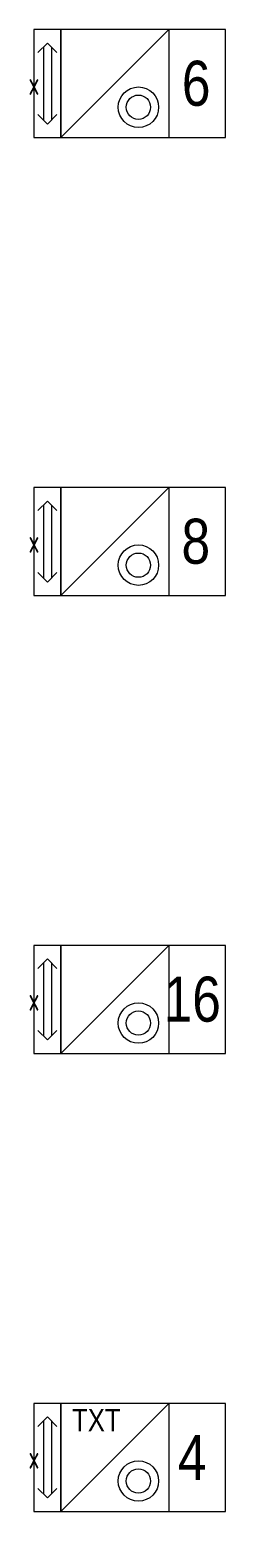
# Model space of a CAD drawing. Header units: metres. Extents: x -162 to 83385, y -62392 to -1971.
# Drawn here: x 79732 to 80167, y -5361 to -2068 of the extents above; entities that cross this region are included whole.
import ezdxf
from ezdxf.enums import TextEntityAlignment as Align

# ---------------------------------------------------------------- set-up
doc = ezdxf.new("R2010")
doc.units = ezdxf.units.M
doc.header["$LTSCALE"] = 0.5
for name, color, linetype, lineweight in [('ELIN_Attribut_01_Produkt_ID', 7, 'Continuous', 0), ('ELIN_Attribut_02_Stromkreis', 7, 'Continuous', 0), ('ELIN_Attribut_03_Verteilerbereich', 7, 'Continuous', 0), ('ELIN_Attribut_04_Montagehoehe', 7, 'Continuous', 0), ('ELIN_Attribut_05_Montageart', 7, 'Continuous', 0), ('ELIN_Attribut_06_Tuernummer', 7, 'Continuous', 0), ('ELIN_Attribut_07_Bemerkung', 7, 'Continuous', 0), ('ELIN_Attribut_08_Adresse', 7, 'Continuous', 0), ('ELIN_Attribut_10_AKZ1', 7, 'Continuous', 0), ('ELIN_Attribut_11_AKZ2', 7, 'Continuous', 0), ('ELIN_Attribut_12_Sonstiges1', 7, 'Continuous', 0), ('ELIN_Attribut_13_Sonstiges2', 7, 'Continuous', 0), ('ELIN_Attribut_14_Bauteil', 7, 'Continuous', 0), ('ELIN_Attribut_15_Ebene', 7, 'Continuous', 0), ('ELIN_Attribut_16_Raumnummer', 7, 'Continuous', 0), ('ELIN_Attribut_17_Raumname', 7, 'Continuous', 0), ('ELIN_Attribut_18_Montageabschnitt', 7, 'Continuous', 0), ('ELIN_Attribut_Basispunkt', 2, 'Continuous', 0), ('ELIN_Attribute_GEMOS', 11, 'Continuous', 0), ('ELIN_EIB_WA_KNX', 10, 'Continuous', 0)]:
    doc.layers.add(name, color=color, linetype=linetype, lineweight=lineweight)
doc.layers.get('0').off()
doc.styles.add('ARIAL_N', font='ARIALN.TTF')
doc.styles.add('ELIN_Attribute', font='isocp.shx', dxfattribs={"width": 0.8})

# ---------------------------------------------------------------- blocks, each defined once
blk = doc.blocks.new('ELIN_EIB_KNX_BEDIENELEMENT_6F')
at = {"color": 0, "lineweight": 0}
for p, q in [((60, -120), (300, 120)), ((300, 120), (300, -120)), ((30, 90), (8.8, 68.8)), ((21, 81), (21, -81)), ((30, 90), (51.2, 68.8)), ((39, 81), (39, -81)), ((8.8, -68.8), (30, -90)), ((51.2, -68.8), (30, -90))]:
    blk.add_line(p, q, dxfattribs=at)
at = {"color": 0}
for points in [[(60, 120), (0, 120), (0, -120), (60, -120)], [(60, -120), (426, -120), (426, 120), (60, 120)]]:
    blk.add_lwpolyline(points, close=True, dxfattribs=at)
at = {"color": 0, "lineweight": 0}
for radius in [45, 27]:
    blk.add_circle((232.5, -52.5), radius, dxfattribs=at)
at = {"color": 0, "insert": (392.8, 0), "char_height": 100, "attachment_point": 6, "style": 'ARIAL_N'}
blk.add_mtext('6', dxfattribs=at)
at = {"layer": 'ELIN_Attribut_01_Produkt_ID', "style": 'ELIN_Attribute', "width": 0.8, "flags": 8}
blk.add_attdef('01_PRODUKT_ID', (545, -14.6, 0), '', height=150, dxfattribs=at)
at = {"layer": 'ELIN_Attribut_02_Stromkreis', "style": 'ELIN_Attribute', "width": 0.8, "flags": 8}
blk.add_attdef('02_STROMKREIS', (545, 185.4, 0), '', height=150, dxfattribs=at)
at = {"layer": 'ELIN_Attribut_03_Verteilerbereich', "style": 'ELIN_Attribute', "width": 0.8, "flags": 8}
blk.add_attdef('03_VERTEILERBEREICH', (-247.5, -404.4, 0), '', height=125, dxfattribs=at)
at = {"layer": 'ELIN_Attribut_04_Montagehoehe', "style": 'ELIN_Attribute', "width": 0.8, "flags": 8}
blk.add_attdef('04_MONTAGEHOEHE', text='', height=125, dxfattribs=at).set_placement((-104.9, -14.6, 0), align=Align.RIGHT)
at = {"layer": 'ELIN_Attribut_05_Montageart', "style": 'ELIN_Attribute', "width": 0.8, "flags": 8}
blk.add_attdef('05_MONTAGEART', (545, -204.4, 0), '', height=125, dxfattribs=at)
at = {"layer": 'ELIN_Attribut_06_Tuernummer', "style": 'ELIN_Attribute', "width": 0.8, "flags": 8}
blk.add_attdef('06_TUERNUMMER', text='', height=125, dxfattribs=at).set_placement((-104.9, -214.6, 0), align=Align.RIGHT)
at = {"layer": 'ELIN_Attribut_07_Bemerkung', "style": 'ELIN_Attribute', "width": 0.8, "flags": 8}
blk.add_attdef('07_BEMERKUNG', (-247.5, -604.4, 0), '', height=125, dxfattribs=at)
at = {"layer": 'ELIN_Attribut_08_Adresse', "style": 'ELIN_Attribute', "width": 0.8, "flags": 8}
blk.add_attdef('08_ADRESSE', (-247.5, -804.4, 0), '', height=125, dxfattribs=at)
at = {"layer": 'ELIN_Attribut_10_AKZ1', "style": 'ELIN_Attribute', "width": 0.8, "flags": 8}
blk.add_attdef('10_AKZ1', (-247.5, -1204.4, 0), '', height=125, dxfattribs=at)
at = {"layer": 'ELIN_Attribut_11_AKZ2', "style": 'ELIN_Attribute', "width": 0.8, "flags": 8}
blk.add_attdef('11_AKZ2', (-247.5, -1404.4, 0), '', height=125, dxfattribs=at)
at = {"layer": 'ELIN_Attribut_12_Sonstiges1', "style": 'ELIN_Attribute', "width": 0.8, "flags": 8}
blk.add_attdef('12_SONSTIGES1', (-247.5, -1604.4, 0), '', height=125, dxfattribs=at)
at = {"layer": 'ELIN_Attribut_13_Sonstiges2', "style": 'ELIN_Attribute', "width": 0.8, "flags": 8}
blk.add_attdef('13_SONSTIGES2', (-247.5, -1804.4, 0), '', height=125, dxfattribs=at)
at = {"layer": 'ELIN_Attribut_14_Bauteil', "style": 'ELIN_Attribute', "width": 0.8, "flags": 8}
blk.add_attdef('14_BAUTEIL', (-247.5, -2004.4, 0), '', height=125, dxfattribs=at)
at = {"layer": 'ELIN_Attribut_15_Ebene', "style": 'ELIN_Attribute', "width": 0.8, "flags": 8}
blk.add_attdef('15_EBENE', (-247.5, -2204.4, 0), '', height=125, dxfattribs=at)
at = {"layer": 'ELIN_Attribut_16_Raumnummer', "style": 'ELIN_Attribute', "width": 0.8, "flags": 8}
blk.add_attdef('16_RAUMNUMMER', (-247.5, -2404.4, 0), '', height=125, dxfattribs=at)
at = {"layer": 'ELIN_Attribut_17_Raumname', "style": 'ELIN_Attribute', "width": 0.8, "flags": 8}
blk.add_attdef('17_RAUMNAME', (-247.5, -2604.4, 0), '', height=125, dxfattribs=at)
at = {"layer": 'ELIN_Attribut_18_Montageabschnitt', "style": 'ELIN_Attribute', "width": 0.8, "flags": 8}
blk.add_attdef('18_MONTAGEABSCHNITT', (-247.5, -2804.4, 0), '', height=125, dxfattribs=at)
at = {"layer": 'ELIN_Attribut_Basispunkt', "style": 'ELIN_Attribute', "width": 0.8, "flags": 8}
blk.add_attdef('Basispunkt', text='', height=50, dxfattribs=at).set_placement((0, 0), align=Align.MIDDLE)
at = {"layer": 'ELIN_Attribute_GEMOS', "style": 'ELIN_Attribute', "width": 0.6, "flags": 8}
for tag, p in [('G01_PRO02ID', (1852.8, 183.6)), ('G02_BEZEICHNUNG', (1852.8, -14.6, 0)), ('G03_DESCRIPTION', (1852.8, -204.4, 0)), ('G04_GEMOS-SYMBOL', (1856.2, -404.4, 0)), ('G05_GEMOS-TYP', (1856.2, -604.4, 0)), ('G06_ORTSKENNUNG', (1852.8, -804.4, 0)), ('G08_FREI1', (1852.8, -1004.4, 0)), ('G08_FREI2', (1852.8, -1204.4, 0))]:
    blk.add_attdef(tag, p, '', height=125, dxfattribs=at)
blk = doc.blocks.new('ELIN_EIB_KNX_BEDIENELEMENT_8F')
at = {"color": 0, "lineweight": 0}
for p, q in [((60, -120), (300, 120)), ((300, 120), (300, -120)), ((30, 90), (8.8, 68.8)), ((21, 81), (21, -81)), ((30, 90), (51.2, 68.8)), ((39, 81), (39, -81)), ((8.8, -68.8), (30, -90)), ((51.2, -68.8), (30, -90))]:
    blk.add_line(p, q, dxfattribs=at)
at = {"color": 0}
for points in [[(60, 120), (0, 120), (0, -120), (60, -120)], [(60, -120), (426, -120), (426, 120), (60, 120)]]:
    blk.add_lwpolyline(points, close=True, dxfattribs=at)
at = {"color": 0, "lineweight": 0}
for radius in [45, 27]:
    blk.add_circle((232.5, -52.5), radius, dxfattribs=at)
at = {"color": 0, "insert": (392, 0), "char_height": 100, "attachment_point": 6, "style": 'ARIAL_N'}
blk.add_mtext('8', dxfattribs=at)
at = {"layer": 'ELIN_Attribut_01_Produkt_ID', "style": 'ELIN_Attribute', "width": 0.8, "flags": 8}
blk.add_attdef('01_PRODUKT_ID', (519, -14.6, 0), '', height=150, dxfattribs=at)
at = {"layer": 'ELIN_Attribut_02_Stromkreis', "style": 'ELIN_Attribute', "width": 0.8, "flags": 8}
blk.add_attdef('02_STROMKREIS', (519, 185.4, 0), '', height=150, dxfattribs=at)
at = {"layer": 'ELIN_Attribut_03_Verteilerbereich', "style": 'ELIN_Attribute', "width": 0.8, "flags": 8}
blk.add_attdef('03_VERTEILERBEREICH', (-247.5, -404.4, 0), '', height=125, dxfattribs=at)
at = {"layer": 'ELIN_Attribut_04_Montagehoehe', "style": 'ELIN_Attribute', "width": 0.8, "flags": 8}
blk.add_attdef('04_MONTAGEHOEHE', text='', height=125, dxfattribs=at).set_placement((-104.9, -14.6, 0), align=Align.RIGHT)
at = {"layer": 'ELIN_Attribut_05_Montageart', "style": 'ELIN_Attribute', "width": 0.8, "flags": 8}
blk.add_attdef('05_MONTAGEART', (519, -204.4, 0), '', height=125, dxfattribs=at)
at = {"layer": 'ELIN_Attribut_06_Tuernummer', "style": 'ELIN_Attribute', "width": 0.8, "flags": 8}
blk.add_attdef('06_TUERNUMMER', text='', height=125, dxfattribs=at).set_placement((-104.9, -214.6, 0), align=Align.RIGHT)
at = {"layer": 'ELIN_Attribut_07_Bemerkung', "style": 'ELIN_Attribute', "width": 0.8, "flags": 8}
blk.add_attdef('07_BEMERKUNG', (-247.5, -604.4, 0), '', height=125, dxfattribs=at)
at = {"layer": 'ELIN_Attribut_08_Adresse', "style": 'ELIN_Attribute', "width": 0.8, "flags": 8}
blk.add_attdef('08_ADRESSE', (-247.5, -804.4, 0), '', height=125, dxfattribs=at)
at = {"layer": 'ELIN_Attribut_10_AKZ1', "style": 'ELIN_Attribute', "width": 0.8, "flags": 8}
blk.add_attdef('10_AKZ1', (-247.5, -1204.4, 0), '', height=125, dxfattribs=at)
at = {"layer": 'ELIN_Attribut_11_AKZ2', "style": 'ELIN_Attribute', "width": 0.8, "flags": 8}
blk.add_attdef('11_AKZ2', (-247.5, -1404.4, 0), '', height=125, dxfattribs=at)
at = {"layer": 'ELIN_Attribut_12_Sonstiges1', "style": 'ELIN_Attribute', "width": 0.8, "flags": 8}
blk.add_attdef('12_SONSTIGES1', (-247.5, -1604.4, 0), '', height=125, dxfattribs=at)
at = {"layer": 'ELIN_Attribut_13_Sonstiges2', "style": 'ELIN_Attribute', "width": 0.8, "flags": 8}
blk.add_attdef('13_SONSTIGES2', (-247.5, -1804.4, 0), '', height=125, dxfattribs=at)
at = {"layer": 'ELIN_Attribut_14_Bauteil', "style": 'ELIN_Attribute', "width": 0.8, "flags": 8}
blk.add_attdef('14_BAUTEIL', (-247.5, -2004.4, 0), '', height=125, dxfattribs=at)
at = {"layer": 'ELIN_Attribut_15_Ebene', "style": 'ELIN_Attribute', "width": 0.8, "flags": 8}
blk.add_attdef('15_EBENE', (-247.5, -2204.4, 0), '', height=125, dxfattribs=at)
at = {"layer": 'ELIN_Attribut_16_Raumnummer', "style": 'ELIN_Attribute', "width": 0.8, "flags": 8}
blk.add_attdef('16_RAUMNUMMER', (-247.5, -2404.4, 0), '', height=125, dxfattribs=at)
at = {"layer": 'ELIN_Attribut_17_Raumname', "style": 'ELIN_Attribute', "width": 0.8, "flags": 8}
blk.add_attdef('17_RAUMNAME', (-247.5, -2604.4, 0), '', height=125, dxfattribs=at)
at = {"layer": 'ELIN_Attribut_18_Montageabschnitt', "style": 'ELIN_Attribute', "width": 0.8, "flags": 8}
blk.add_attdef('18_MONTAGEABSCHNITT', (-247.5, -2804.4, 0), '', height=125, dxfattribs=at)
at = {"layer": 'ELIN_Attribut_Basispunkt', "style": 'ELIN_Attribute', "width": 0.8, "flags": 8}
blk.add_attdef('Basispunkt', text='', height=50, dxfattribs=at).set_placement((0, 0), align=Align.MIDDLE)
at = {"layer": 'ELIN_Attribute_GEMOS', "style": 'ELIN_Attribute', "width": 0.6, "flags": 8}
for tag, p in [('G01_PRO02ID', (1924.6, 183.6)), ('G02_BEZEICHNUNG', (1924.6, -14.6, 0)), ('G03_DESCRIPTION', (1924.6, -204.4, 0)), ('G04_GEMOS-SYMBOL', (1927.9, -404.4, 0)), ('G05_GEMOS-TYP', (1927.9, -604.4, 0)), ('G06_ORTSKENNUNG', (1924.6, -804.4, 0)), ('G08_FREI1', (1924.6, -1004.4, 0)), ('G08_FREI2', (1924.6, -1204.4, 0))]:
    blk.add_attdef(tag, p, '', height=125, dxfattribs=at)
blk = doc.blocks.new('ELIN_EIB_KNX_BEDIENELEMENT_16F')
at = {"color": 0, "lineweight": 0}
for p, q in [((60, -120), (300, 120)), ((300, 120), (300, -120)), ((30, 90), (8.8, 68.8)), ((21, 81), (21, -81)), ((30, 90), (51.2, 68.8)), ((39, 81), (39, -81)), ((8.8, -68.8), (30, -90)), ((51.2, -68.8), (30, -90))]:
    blk.add_line(p, q, dxfattribs=at)
at = {"color": 0}
for points in [[(60, 120), (0, 120), (0, -120), (60, -120)], [(60, -120), (426, -120), (426, 120), (60, 120)]]:
    blk.add_lwpolyline(points, close=True, dxfattribs=at)
at = {"color": 0, "lineweight": 0}
for radius in [45, 27]:
    blk.add_circle((232.5, -52.5), radius, dxfattribs=at)
at = {"color": 0, "insert": (415.9, 0), "char_height": 100, "attachment_point": 6, "style": 'ARIAL_N'}
blk.add_mtext('16', dxfattribs=at)
at = {"layer": 'ELIN_Attribut_01_Produkt_ID', "style": 'ELIN_Attribute', "width": 0.8, "flags": 8}
blk.add_attdef('01_PRODUKT_ID', (501.5, -14.6, 0), '', height=150, dxfattribs=at)
at = {"layer": 'ELIN_Attribut_02_Stromkreis', "style": 'ELIN_Attribute', "width": 0.8, "flags": 8}
blk.add_attdef('02_STROMKREIS', (501.5, 185.4, 0), '', height=150, dxfattribs=at)
at = {"layer": 'ELIN_Attribut_03_Verteilerbereich', "style": 'ELIN_Attribute', "width": 0.8, "flags": 8}
blk.add_attdef('03_VERTEILERBEREICH', (-247.5, -404.4, 0), '', height=125, dxfattribs=at)
at = {"layer": 'ELIN_Attribut_04_Montagehoehe', "style": 'ELIN_Attribute', "width": 0.8, "flags": 8}
blk.add_attdef('04_MONTAGEHOEHE', text='', height=125, dxfattribs=at).set_placement((-104.9, -14.6, 0), align=Align.RIGHT)
at = {"layer": 'ELIN_Attribut_05_Montageart', "style": 'ELIN_Attribute', "width": 0.8, "flags": 8}
blk.add_attdef('05_MONTAGEART', (501.5, -204.4, 0), '', height=125, dxfattribs=at)
at = {"layer": 'ELIN_Attribut_06_Tuernummer', "style": 'ELIN_Attribute', "width": 0.8, "flags": 8}
blk.add_attdef('06_TUERNUMMER', text='', height=125, dxfattribs=at).set_placement((-104.9, -214.6, 0), align=Align.RIGHT)
at = {"layer": 'ELIN_Attribut_07_Bemerkung', "style": 'ELIN_Attribute', "width": 0.8, "flags": 8}
blk.add_attdef('07_BEMERKUNG', (-247.5, -604.4, 0), '', height=125, dxfattribs=at)
at = {"layer": 'ELIN_Attribut_08_Adresse', "style": 'ELIN_Attribute', "width": 0.8, "flags": 8}
blk.add_attdef('08_ADRESSE', (-247.5, -804.4, 0), '', height=125, dxfattribs=at)
at = {"layer": 'ELIN_Attribut_10_AKZ1', "style": 'ELIN_Attribute', "width": 0.8, "flags": 8}
blk.add_attdef('10_AKZ1', (-247.5, -1204.4, 0), '', height=125, dxfattribs=at)
at = {"layer": 'ELIN_Attribut_11_AKZ2', "style": 'ELIN_Attribute', "width": 0.8, "flags": 8}
blk.add_attdef('11_AKZ2', (-247.5, -1404.4, 0), '', height=125, dxfattribs=at)
at = {"layer": 'ELIN_Attribut_12_Sonstiges1', "style": 'ELIN_Attribute', "width": 0.8, "flags": 8}
blk.add_attdef('12_SONSTIGES1', (-247.5, -1604.4, 0), '', height=125, dxfattribs=at)
at = {"layer": 'ELIN_Attribut_13_Sonstiges2', "style": 'ELIN_Attribute', "width": 0.8, "flags": 8}
blk.add_attdef('13_SONSTIGES2', (-247.5, -1804.4, 0), '', height=125, dxfattribs=at)
at = {"layer": 'ELIN_Attribut_14_Bauteil', "style": 'ELIN_Attribute', "width": 0.8, "flags": 8}
blk.add_attdef('14_BAUTEIL', (-247.5, -2004.4, 0), '', height=125, dxfattribs=at)
at = {"layer": 'ELIN_Attribut_15_Ebene', "style": 'ELIN_Attribute', "width": 0.8, "flags": 8}
blk.add_attdef('15_EBENE', (-247.5, -2204.4, 0), '', height=125, dxfattribs=at)
at = {"layer": 'ELIN_Attribut_16_Raumnummer', "style": 'ELIN_Attribute', "width": 0.8, "flags": 8}
blk.add_attdef('16_RAUMNUMMER', (-247.5, -2404.4, 0), '', height=125, dxfattribs=at)
at = {"layer": 'ELIN_Attribut_17_Raumname', "style": 'ELIN_Attribute', "width": 0.8, "flags": 8}
blk.add_attdef('17_RAUMNAME', (-247.5, -2604.4, 0), '', height=125, dxfattribs=at)
at = {"layer": 'ELIN_Attribut_18_Montageabschnitt', "style": 'ELIN_Attribute', "width": 0.8, "flags": 8}
blk.add_attdef('18_MONTAGEABSCHNITT', (-247.5, -2804.4, 0), '', height=125, dxfattribs=at)
at = {"layer": 'ELIN_Attribut_Basispunkt', "style": 'ELIN_Attribute', "width": 0.8, "flags": 8}
blk.add_attdef('Basispunkt', text='', height=50, dxfattribs=at).set_placement((0, 0), align=Align.MIDDLE)
at = {"layer": 'ELIN_Attribute_GEMOS', "style": 'ELIN_Attribute', "width": 0.6, "flags": 8}
for tag, p in [('G01_PRO02ID', (1964.3, 183.6)), ('G02_BEZEICHNUNG', (1964.3, -14.6, 0)), ('G03_DESCRIPTION', (1964.3, -204.4, 0)), ('G04_GEMOS-SYMBOL', (1967.6, -404.4, 0)), ('G05_GEMOS-TYP', (1967.6, -604.4, 0)), ('G06_ORTSKENNUNG', (1964.3, -804.4, 0)), ('G08_FREI1', (1964.3, -1004.4, 0)), ('G08_FREI2', (1964.3, -1204.4, 0))]:
    blk.add_attdef(tag, p, '', height=125, dxfattribs=at)
blk = doc.blocks.new('ELIN_EIB_KNX_BEDIENELEMENT_TEXTFELD_4F')
at = {"color": 0, "lineweight": 0}
for p, q in [((60, -120), (300, 120)), ((300, 120), (300, -120)), ((30, 90), (8.8, 68.8)), ((21, 81), (21, -81)), ((30, 90), (51.2, 68.8)), ((39, 81), (39, -81)), ((8.8, -68.8), (30, -90)), ((51.2, -68.8), (30, -90))]:
    blk.add_line(p, q, dxfattribs=at)
at = {"color": 0}
for points in [[(60, 120), (0, 120), (0, -120), (60, -120)], [(60, -120), (426, -120), (426, 120), (60, 120)]]:
    blk.add_lwpolyline(points, close=True, dxfattribs=at)
at = {"color": 0, "lineweight": 0}
for radius in [45, 27]:
    blk.add_circle((232.5, -52.5), radius, dxfattribs=at)
at = {"color": 0, "lineweight": 0, "style": 'ARIAL_N'}
blk.add_text('TXT', height=50, dxfattribs=at).set_placement((84.7, 57.7))
at = {"color": 0, "insert": (383.8, 0), "char_height": 100, "attachment_point": 6, "style": 'ARIAL_N'}
blk.add_mtext('4', dxfattribs=at)
at = {"layer": 'ELIN_Attribut_01_Produkt_ID', "style": 'ELIN_Attribute', "width": 0.8, "flags": 8}
blk.add_attdef('01_PRODUKT_ID', (501.5, -14.6, 0), '', height=150, dxfattribs=at)
at = {"layer": 'ELIN_Attribut_02_Stromkreis', "style": 'ELIN_Attribute', "width": 0.8, "flags": 8}
blk.add_attdef('02_STROMKREIS', (501.5, 185.4, 0), '', height=150, dxfattribs=at)
at = {"layer": 'ELIN_Attribut_03_Verteilerbereich', "style": 'ELIN_Attribute', "width": 0.8, "flags": 8}
blk.add_attdef('03_VERTEILERBEREICH', (-247.5, -404.4, 0), '', height=125, dxfattribs=at)
at = {"layer": 'ELIN_Attribut_04_Montagehoehe', "style": 'ELIN_Attribute', "width": 0.8, "flags": 8}
blk.add_attdef('04_MONTAGEHOEHE', text='', height=125, dxfattribs=at).set_placement((-104.9, -14.6, 0), align=Align.RIGHT)
at = {"layer": 'ELIN_Attribut_05_Montageart', "style": 'ELIN_Attribute', "width": 0.8, "flags": 8}
blk.add_attdef('05_MONTAGEART', (501.5, -204.4, 0), '', height=125, dxfattribs=at)
at = {"layer": 'ELIN_Attribut_06_Tuernummer', "style": 'ELIN_Attribute', "width": 0.8, "flags": 8}
blk.add_attdef('06_TUERNUMMER', text='', height=125, dxfattribs=at).set_placement((-104.9, -214.6, 0), align=Align.RIGHT)
at = {"layer": 'ELIN_Attribut_07_Bemerkung', "style": 'ELIN_Attribute', "width": 0.8, "flags": 8}
blk.add_attdef('07_BEMERKUNG', (-247.5, -604.4, 0), '', height=125, dxfattribs=at)
at = {"layer": 'ELIN_Attribut_08_Adresse', "style": 'ELIN_Attribute', "width": 0.8, "flags": 8}
blk.add_attdef('08_ADRESSE', (-247.5, -804.4, 0), '', height=125, dxfattribs=at)
at = {"layer": 'ELIN_Attribut_10_AKZ1', "style": 'ELIN_Attribute', "width": 0.8, "flags": 8}
blk.add_attdef('10_AKZ1', (-247.5, -1204.4, 0), '', height=125, dxfattribs=at)
at = {"layer": 'ELIN_Attribut_11_AKZ2', "style": 'ELIN_Attribute', "width": 0.8, "flags": 8}
blk.add_attdef('11_AKZ2', (-247.5, -1404.4, 0), '', height=125, dxfattribs=at)
at = {"layer": 'ELIN_Attribut_12_Sonstiges1', "style": 'ELIN_Attribute', "width": 0.8, "flags": 8}
blk.add_attdef('12_SONSTIGES1', (-247.5, -1604.4, 0), '', height=125, dxfattribs=at)
at = {"layer": 'ELIN_Attribut_13_Sonstiges2', "style": 'ELIN_Attribute', "width": 0.8, "flags": 8}
blk.add_attdef('13_SONSTIGES2', (-247.5, -1804.4, 0), '', height=125, dxfattribs=at)
at = {"layer": 'ELIN_Attribut_14_Bauteil', "style": 'ELIN_Attribute', "width": 0.8, "flags": 8}
blk.add_attdef('14_BAUTEIL', (-247.5, -2004.4, 0), '', height=125, dxfattribs=at)
at = {"layer": 'ELIN_Attribut_15_Ebene', "style": 'ELIN_Attribute', "width": 0.8, "flags": 8}
blk.add_attdef('15_EBENE', (-247.5, -2204.4, 0), '', height=125, dxfattribs=at)
at = {"layer": 'ELIN_Attribut_16_Raumnummer', "style": 'ELIN_Attribute', "width": 0.8, "flags": 8}
blk.add_attdef('16_RAUMNUMMER', (-247.5, -2404.4, 0), '', height=125, dxfattribs=at)
at = {"layer": 'ELIN_Attribut_17_Raumname', "style": 'ELIN_Attribute', "width": 0.8, "flags": 8}
blk.add_attdef('17_RAUMNAME', (-247.5, -2604.4, 0), '', height=125, dxfattribs=at)
at = {"layer": 'ELIN_Attribut_18_Montageabschnitt', "style": 'ELIN_Attribute', "width": 0.8, "flags": 8}
blk.add_attdef('18_MONTAGEABSCHNITT', (-247.5, -2804.4, 0), '', height=125, dxfattribs=at)
at = {"layer": 'ELIN_Attribut_Basispunkt', "style": 'ELIN_Attribute', "width": 0.8, "flags": 8}
blk.add_attdef('Basispunkt', text='', height=50, dxfattribs=at).set_placement((0, 0), align=Align.MIDDLE)
at = {"layer": 'ELIN_Attribute_GEMOS', "style": 'ELIN_Attribute', "width": 0.6, "flags": 8}
for tag, p in [('G01_PRO02ID', (1934, 183.6)), ('G02_BEZEICHNUNG', (1934, -14.6, 0)), ('G03_DESCRIPTION', (1934, -204.4, 0)), ('G04_GEMOS-SYMBOL', (1937.3, -404.4, 0)), ('G05_GEMOS-TYP', (1937.3, -604.4, 0)), ('G06_ORTSKENNUNG', (1934, -804.4, 0)), ('G08_FREI1', (1934, -1004.4, 0)), ('G08_FREI2', (1934, -1204.4, 0))]:
    blk.add_attdef(tag, p, '', height=125, dxfattribs=at)

msp = doc.modelspace()

# ---------------------------------------------------------------- block references
at = {"layer": 'ELIN_EIB_WA_KNX', "lineweight": 0}
ref = msp.add_blockref('ELIN_EIB_KNX_BEDIENELEMENT_6F', (79741.4, -2187.6), dxfattribs=at)
ref.add_attrib('Basispunkt', 'x', dxfattribs={"layer": 'ELIN_Attribut_Basispunkt', "height": 50, "style": 'ELIN_Attribute', "width": 0.8}).set_placement((79741.4, -2187.6), align=Align.MIDDLE)
ref = msp.add_blockref('ELIN_EIB_KNX_BEDIENELEMENT_8F', (79741.4, -3205.5), dxfattribs=at)
ref.add_attrib('Basispunkt', 'x', dxfattribs={"layer": 'ELIN_Attribut_Basispunkt', "height": 50, "style": 'ELIN_Attribute', "width": 0.8}).set_placement((79741.4, -3205.5), align=Align.MIDDLE)
ref = msp.add_blockref('ELIN_EIB_KNX_BEDIENELEMENT_16F', (79741.4, -4223.4), dxfattribs=at)
ref.add_attrib('Basispunkt', 'x', dxfattribs={"layer": 'ELIN_Attribut_Basispunkt', "height": 50, "style": 'ELIN_Attribute', "width": 0.8}).set_placement((79741.4, -4223.4), align=Align.MIDDLE)
ref = msp.add_blockref('ELIN_EIB_KNX_BEDIENELEMENT_TEXTFELD_4F', (79741.4, -5241.3), dxfattribs=at)
ref.add_attrib('Basispunkt', 'x', dxfattribs={"layer": 'ELIN_Attribut_Basispunkt', "height": 50, "style": 'ELIN_Attribute', "width": 0.8}).set_placement((79741.4, -5241.3), align=Align.MIDDLE)

doc.saveas('drawing.dxf')
